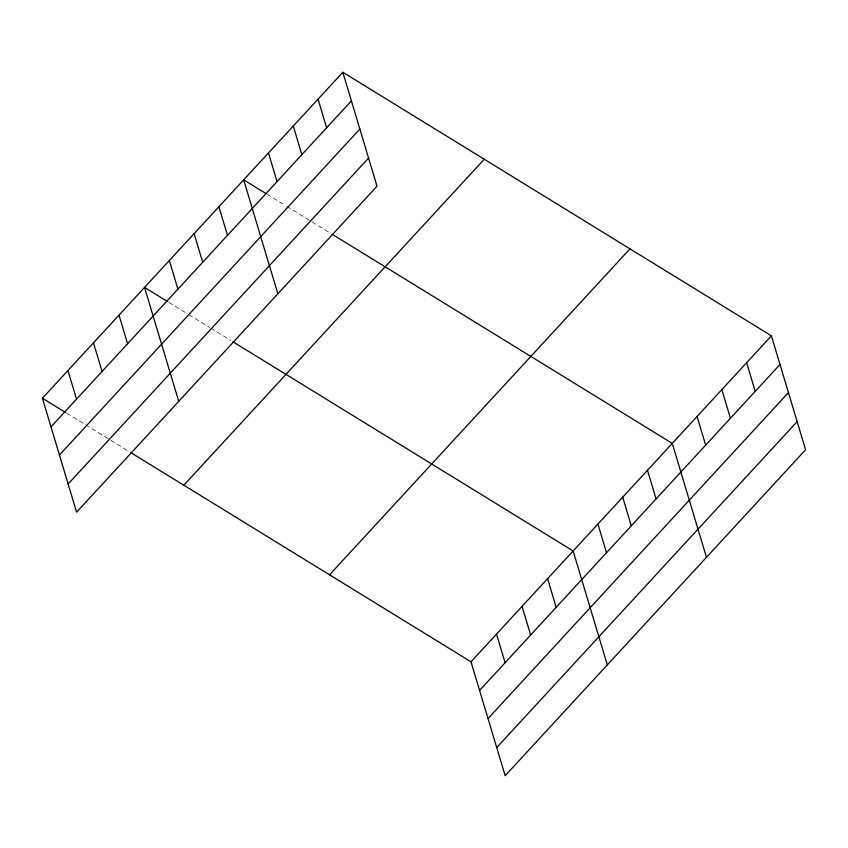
<?xml version="1.0" encoding="UTF-8"?>
<svg xmlns="http://www.w3.org/2000/svg" width="848" height="848" viewBox="0 0 848 848"><rect width="100%" height="100%" fill="white"/><g stroke="black" fill="none" stroke-linecap="round" stroke-linejoin="round"><path stroke-width="0.64" stroke-dasharray="4.24 3.18" d="M266.887 194.107L285.67 205.661M286.783 206.34L330.974 233.518M168.858 302.354L187.641 313.908M188.744 314.587L209.742 327.498M210.845 328.176L230.73 340.408M66.706 413.188L84.387 424.053M85.489 424.742L129.691 451.92"/><path stroke-width="1.27" d="M342.825 72.271L377.01 186.21L76.585 512.181L42.4 398.242L342.825 72.271L771.415 335.819L805.6 449.758L505.175 775.729L470.99 661.79L130.793 452.599M50.986 426.873L351.411 100.901M59.434 455.026L359.859 129.055M68.137 484.028L368.562 158.057M183.836 485.215L484.261 159.244M329.554 574.817L629.979 248.846M470.99 661.79L771.415 335.819M479.586 690.42L780.012 364.46M488.024 718.574L788.449 392.603M496.727 747.576L797.152 421.615M265.784 193.429L243.683 179.84L277.868 293.779M332.077 234.196L672.273 443.387L706.458 557.327M167.745 301.676L144.542 287.408L178.727 401.348M232.946 341.765L573.131 550.967L607.316 664.906M42.4 398.242L65.603 412.51M746.632 362.711L755.218 391.352M721.849 389.603L730.435 418.244M697.056 416.495L705.653 445.136M647.49 470.29L656.076 498.921M622.708 497.182L631.294 525.813M597.925 524.075L606.511 552.705M547.596 578.665L556.193 607.306M522.061 606.373L530.657 635.014M496.525 634.081L505.122 662.723M318.042 99.163L326.628 127.794M293.26 126.055L301.846 154.686M268.466 152.947L277.063 181.578M218.901 206.732L227.487 235.362M194.118 233.624L202.704 262.255M169.335 260.516L177.921 289.147M119.006 315.117L127.603 343.747M93.471 342.825L102.067 371.456M67.935 370.534L76.532 399.164"/></g></svg>
